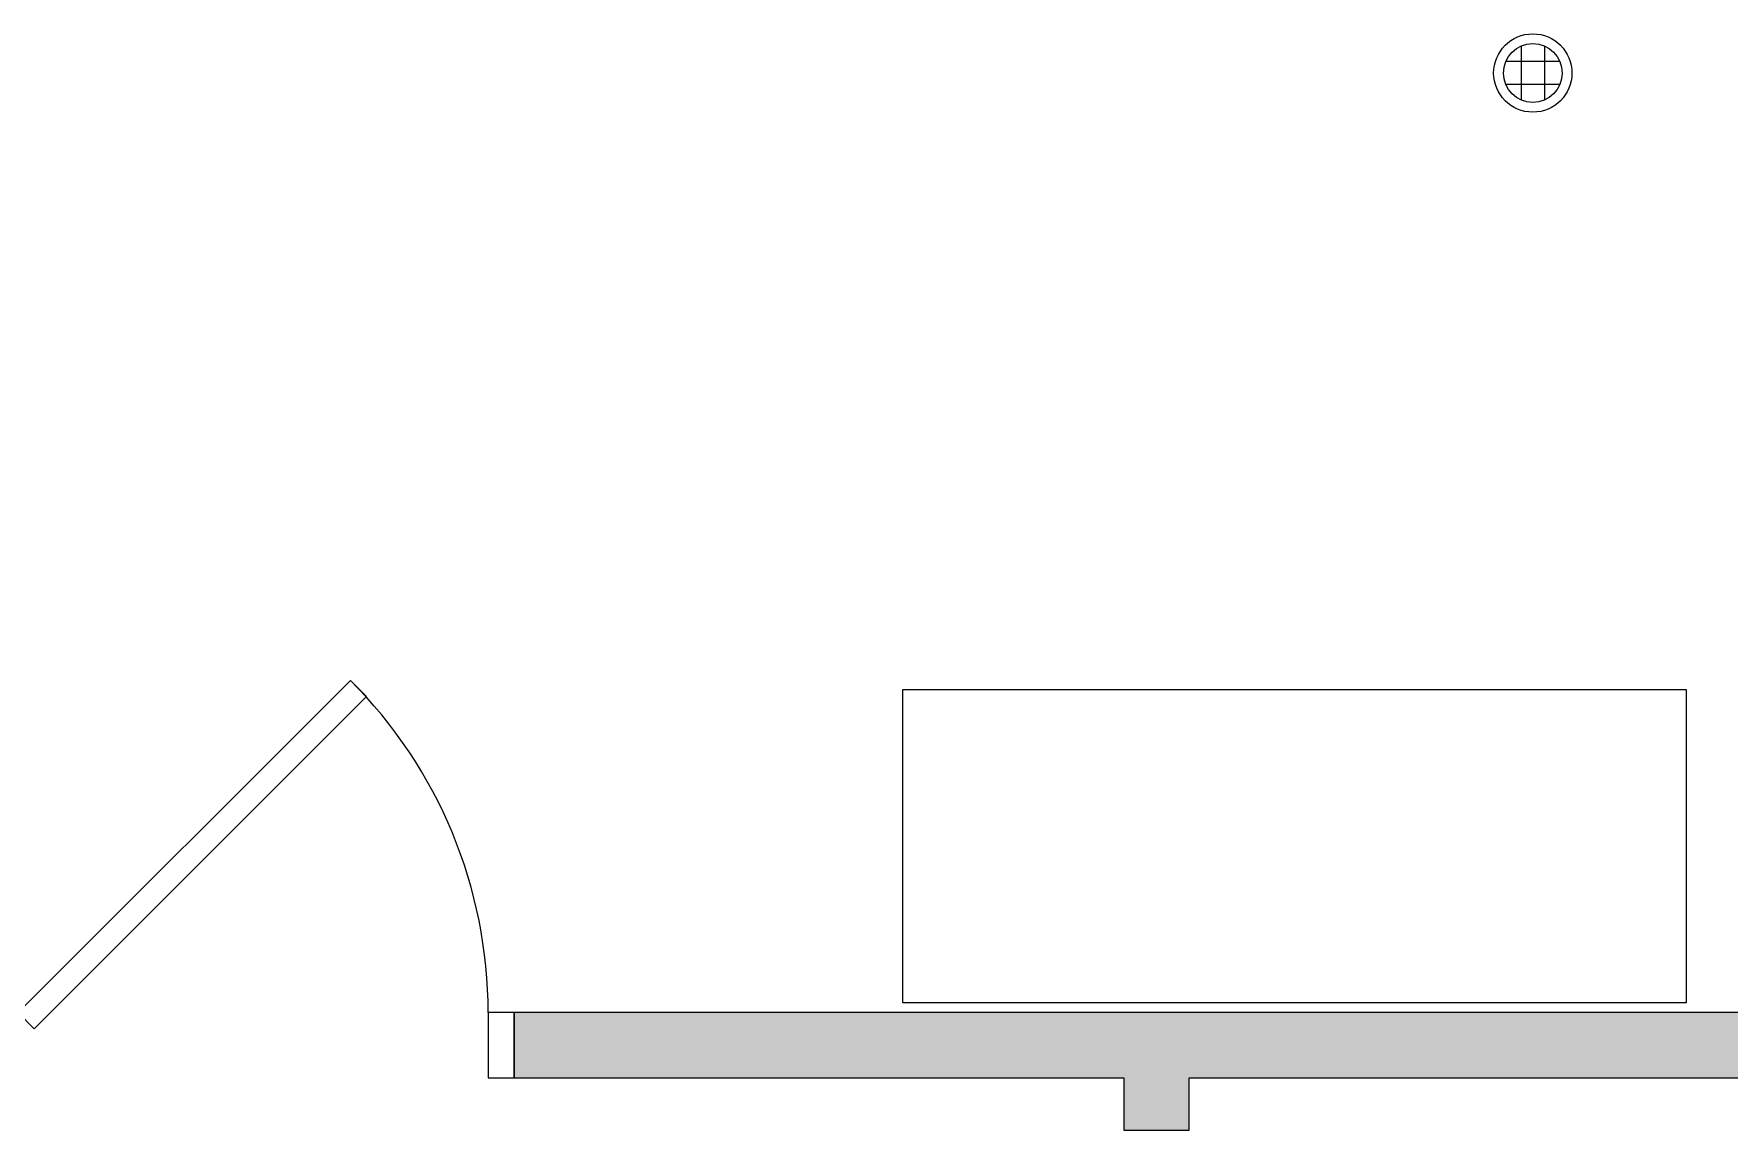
# Model space of a CAD drawing. Header units: inches. Extents: x -675 to 1187, y -924 to 1124.
# Drawn here: x -483.4 to -353.6, y -309.2 to -225.2 of the extents above; entities that cross this region are included whole.
import ezdxf

# ---------------------------------------------------------------- set-up
doc = ezdxf.new("R2010")
doc.units = ezdxf.units.IN
doc.header["$MEASUREMENT"] = 0
for name, color, linetype, lineweight in [('A-Door-E', 250, 'Continuous', 13), ('A-Furn-Chair', 250, 'Continuous', 13), ('A-Wall-E', 50, 'Continuous', 9), ('Base_dwg', 8, 'Continuous', 9), ('core and shell', 50, 'Continuous', 9)]:
    doc.layers.add(name, color=color, linetype=linetype, lineweight=lineweight)

# ---------------------------------------------------------------- blocks, each defined once
blk = doc.blocks.new('Base_dwg__U372-727946-Level 1 Copy 1')
at = {"layer": 'A-Wall-E'}
for points in [[(169.19, -2.5), (171.69, -1.25), (171.69, 2.5), (122.5, 2.5), (122.5, -2.5)], [(335.9, -2.5), (453.5, -2.5), (458.5, 2.5), (171.69, 2.5), (171.69, -1.25), (174.19, -2.5)]]:
    blk.add_hatch(color=256, dxfattribs=at).paths.add_polyline_path(points, flags=0)
blk.add_line((174.19, -2.5), (453.5, -2.5), dxfattribs=at)
at = {"layer": 'A-Wall-E', "flags": 128}
blk.add_lwpolyline([(458.5, 2.5), (171.69, 2.5), (122.5, 2.5), (122.5, -2.5), (169.19, -2.5)], dxfattribs=at)
blk = doc.blocks.new('Base_dwg__U373-727947-Level 1 Copy 1')
at = {"layer": 'A-Wall-E'}
blk.add_hatch(color=256, dxfattribs=at).paths.add_polyline_path([(6.5, 2.5), (2.5, 2.5), (1.25, 0), (2.5, -2.5), (6.5, -2.5)], flags=0)
at = {"layer": 'A-Wall-E', "flags": 128}
blk.add_lwpolyline([(2.5, -2.5), (6.5, -2.5), (6.5, 2.5), (2.5, 2.5)], dxfattribs=at)
blk = doc.blocks.new('Base_dwg__U432-728006-Level 1 Copy 1')
at = {"layer": 'A-Door-E', "flags": 128}
for points in [[(2, 5), (3.24, 3.76), (28.69, 29.22), (27.46, 30.46)], [(2, 0), (0, 0), (0, 5), (2, 5)], [(38, 0), (40, 0), (40, 5), (38, 5)]]:
    blk.add_lwpolyline(points, close=True, dxfattribs=at)
at = {"layer": 'A-Door-E', "color": 50, "lineweight": 9}
blk.add_arc((2, 5), 36, 360, 45, dxfattribs=at)
blk = doc.blocks.new('Base_dwg-531197-Level 1 Copy 1')
at = {"layer": 'A-Furn-Chair', "flags": 128}
blk.add_lwpolyline([(583.91, 648.46), (643.91, 648.46), (643.91, 624.46), (583.91, 624.46)], close=True, dxfattribs=at)
at = {"layer": 'core and shell'}
for p, q in [((631.27, 697.78), (631.27, 693.64)), ((633.05, 697.78), (633.05, 693.64)), ((634.23, 696.6), (630.09, 696.6)), ((634.23, 694.82), (630.09, 694.82))]:
    blk.add_line(p, q, dxfattribs=at)
for radius in [3, 2.25]:
    blk.add_circle((632.16, 695.71), radius, dxfattribs=at)
for name, p in [('Base_dwg__U432-728006-Level 1 Copy 1', (514.16, 618.71)), ('Base_dwg__U372-727946-Level 1 Copy 1', (431.66, 621.21))]:
    blk.add_blockref(name, p)
at = {"rotation": 270}
blk.add_blockref('Base_dwg__U373-727947-Level 1 Copy 1', (603.35, 621.21), dxfattribs=at)

msp = doc.modelspace()

# ---------------------------------------------------------------- block references
at = {"layer": 'Base_dwg', "color": 7, "lineweight": 20}
msp.add_blockref('Base_dwg-531197-Level 1 Copy 1', (-1000.79, -923.95), dxfattribs=at)

doc.saveas('drawing.dxf')
